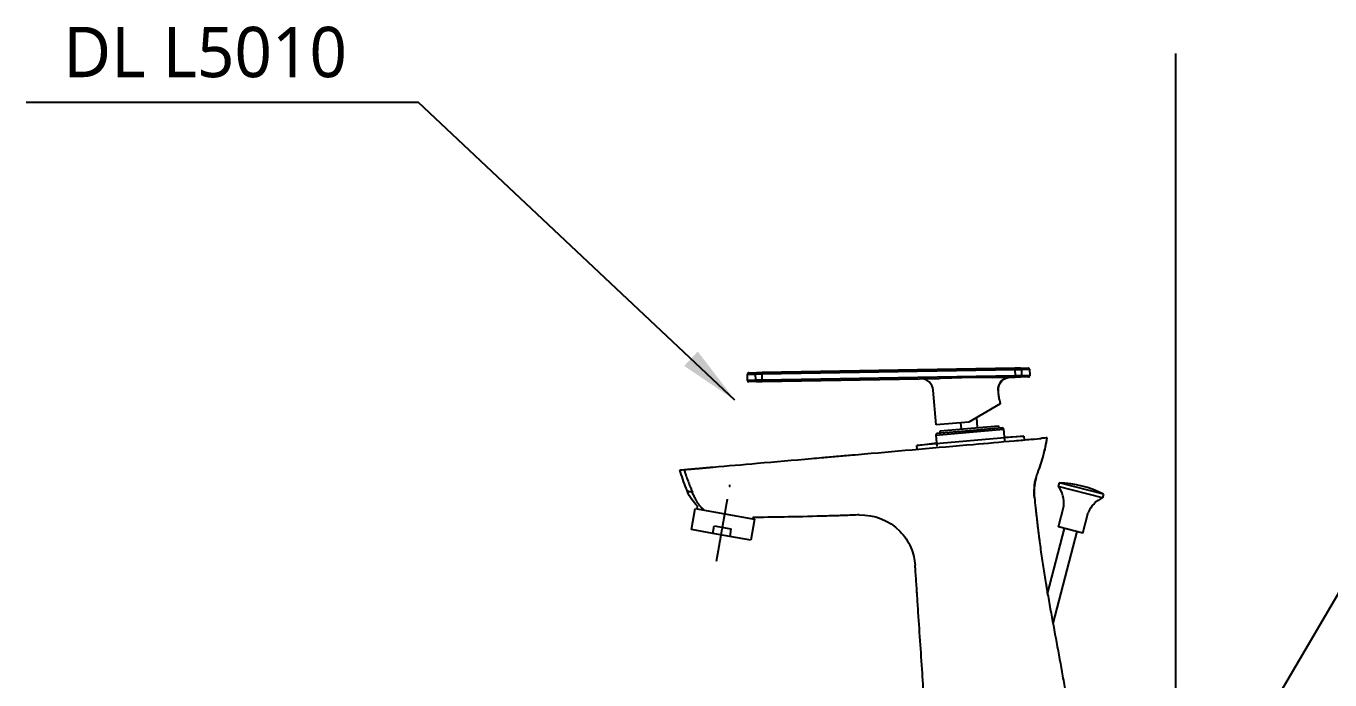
# Model space of a CAD drawing. Extents: x 0 to 6851, y 0 to 2100.
# Drawn here: x 2043 to 2561, y 937 to 1197 of the extents above; entities that cross this region are included whole.
import ezdxf

# ---------------------------------------------------------------- set-up
doc = ezdxf.new("R2010")
doc.units = 0
doc.header["$LTSCALE"] = 20
doc.header["$MEASUREMENT"] = 0
doc.linetypes.add('CENTER', pattern=[2, 1.25, -0.25, 0.25, -0.25])
doc.layers.get('0').update_dxf_attribs({"linetype": 'CONTINUOUS'})
doc.layers.add('1', color=1, linetype='CONTINUOUS')
doc.styles.get("Standard").update_dxf_attribs({"font": 'NanumGothic.ttf'})
doc.dimstyles.get("Standard").update_dxf_attribs({"dimtxt": 2.5, "dimasz": 2, "dimexe": 2, "dimexo": 1, "dimgap": 1.5, "dimtad": 1, "dimdec": 0, "dimlfac": 10, "dimrnd": 0.5, "dimzin": 0, "dimdsep": 46, "dimtxsty": 'Standard', "dimcen": 0, "dimclrt": 2, "dimadec": 0, "dimazin": 0, "dimtfac": 1, "dimtdec": 0, "dimtmove": 0, "dimatfit": 3, "dimfxl": 1, "dimtolj": 1, "dimtzin": 0, "dimarcsym": 0})

msp = doc.modelspace()

# ---------------------------------------------------------------- linework, layer by layer
for p, q in [((2453.64, 1015.53, -9.25), (2453.27, 1014.08, -9.25)), ((2471.26, 1010.97, -9.25), (2453.64, 1015.53, -9.25)), ((2470.89, 1009.52, -9.25), (2453.27, 1014.08, -9.25)), ((2471.26, 1010.97, -9.25), (2470.89, 1009.52, -9.25)), ((2453.36, 998.05, -9.25), (2455.49, 1006.28, -9.25)), ((2463.04, 995.54, -9.25), (2465.17, 1003.77, -9.25)), ((2449.04, 971.36, -9.25), (2455.78, 997.42, -9.25)), ((2460.62, 996.17, -9.25), (2451.17, 959.62, -9.25)), ((2463.04, 995.54, -9.25), (2453.36, 998.05, -9.25))]:
    msp.add_line(p, q)
for centre, radius, start, end in [((2452.21, 973.65, -9.25), 41.91, 62.9578, 88.0422), ((2444.64, 1007.41, -9.25), 10.9, 354.0117, 37.7045), ((2475.2, 999.51, -9.25), 10.9, 113.2955, 156.9883)]:
    msp.add_arc(centre, radius, start, end)
at = {"layer": '1'}
msp.add_line((2500, 165.42), (2500, 1186.06), dxfattribs=at)
at = {"layer": '1', "color": 7, "linetype": 'Continuous'}
for p, q in [((2329.8, 1058.66, -9.25), (2332.91, 1058.71, -9.25)), ((2329.85, 1056.16, -9.25), (2329.8, 1058.66, -9.25)), ((2330.29, 1059.17, -9.25), (2333.35, 1059.22, -9.25)), ((2332.91, 1058.71, -9.25), (2335.6, 1058.76, -9.25)), ((2332.91, 1058.71, -9.25), (2332.96, 1056.21, -9.25)), ((2335.59, 1059.26, -9.25), (2333.35, 1059.22, -9.25)), ((2436.08, 1061.01, -9.25), (2335.59, 1059.26, -9.25)), ((2335.59, 1059.26, -9.25), (2335.6, 1058.76, -9.25)), ((2335.6, 1058.76, -9.25), (2436.08, 1060.51, -9.25)), ((2335.65, 1056.26, -9.25), (2335.6, 1058.76, -9.25)), ((2436.13, 1058.01, -9.25), (2335.65, 1056.26, -9.25)), ((2335.66, 1055.76, -9.25), (2405.85, 1056.99, -9.25)), ((2427.23, 1057.36, -9.25), (2436.14, 1057.51, -9.25)), ((2438.32, 1061.05, -9.25), (2436.08, 1061.01, -9.25)), ((2436.08, 1061.01, -9.25), (2436.08, 1060.51, -9.25)), ((2436.08, 1060.51, -9.25), (2438.77, 1060.56, -9.25)), ((2436.08, 1060.51, -9.25), (2436.13, 1058.01, -9.25)), ((2438.82, 1058.06, -9.25), (2436.13, 1058.01, -9.25)), ((2436.14, 1057.51, -9.25), (2436.13, 1058.01, -9.25)), ((2436.14, 1057.51, -9.25), (2438.38, 1057.55, -9.25)), ((2438.32, 1061.05, -9.25), (2441.38, 1061.11, -9.25)), ((2441.44, 1057.61, -9.25), (2438.38, 1057.55, -9.25)), ((2438.77, 1060.56, -9.25), (2441.89, 1060.62, -9.25)), ((2438.82, 1058.06, -9.25), (2438.77, 1060.56, -9.25)), ((2441.93, 1058.12, -9.25), (2438.82, 1058.06, -9.25)), ((2441.89, 1060.62, -9.25), (2441.93, 1058.12, -9.25)), ((2332.96, 1056.21, -9.25), (2329.85, 1056.16, -9.25)), ((2333.41, 1055.72, -9.25), (2330.35, 1055.67, -9.25)), ((2335.65, 1056.26, -9.25), (2332.96, 1056.21, -9.25)), ((2333.41, 1055.72, -9.25), (2335.66, 1055.76, -9.25)), ((2335.66, 1055.76, -9.25), (2335.65, 1056.26, -9.25)), ((2404.77, 1038.51, -9.25), (2403.56, 1052.29, -9.25)), ((2430.14, 1046.81, -9.25), (2417.72, 1039.64, -9.25)), ((2430.06, 1047.79, -9.25), (2430.14, 1046.81, -9.25)), ((2420.73, 1041.38, -9.25), (2421.07, 1037.44, -9.25)), ((2417.72, 1039.64, -9.25), (2404.77, 1038.51, -9.25)), ((2418.02, 1036.17, -9.25), (2405.07, 1035.04, -9.25)), ((2406.33, 1036.15, -9.25), (2429.54, 1038.18, -9.25)), ((2406.42, 1035.15, -9.25), (2406.33, 1036.15, -9.25)), ((2414.8, 1036.89, -9.25), (2414.58, 1039.37, -9.25)), ((2430.97, 1037.3, -9.25), (2418.02, 1036.17, -9.25)), ((2418.02, 1036.17, -9.25), (2418.07, 1035.67, -9.25)), ((2418.07, 1035.67, -9.25), (2431.52, 1036.85, -9.25)), ((2429.54, 1038.18, -9.25), (2429.63, 1037.18, -9.25)), ((2431.52, 1036.85, -9.25), (2431.91, 1032.36, -9.25)), ((2439.59, 1034.04, -9.25), (2397.15, 1030.33, -9.25)), ((2397.15, 1030.33, -9.25), (2404.89, 1031.34, -9.25)), ((2404.62, 1034.49, -9.25), (2418.07, 1035.67, -9.25)), ((2404.62, 1034.49, -9.25), (2405.01, 1030.01, -9.25)), ((2431.79, 1033.69, -9.25), (2439.59, 1034.04, -9.25)), ((2439.59, 1034.04, -9.25), (2439.72, 1032.56, -9.25)), ((2397.28, 1028.84, -9.25), (2397.15, 1030.33, -9.25)), ((2307.56, 996.92, -9.25), (2309.04, 1005.29, -9.25)), ((2309.04, 1005.29, -9.25), (2332.67, 1001.12, -9.25)), ((2309.82, 1005.15, -9.25), (2310.01, 1006.21, -9.25)), ((2332.67, 1001.12, -9.25), (2331.2, 992.75, -9.25)), ((2331.97, 1001.73, -9.25), (2331.88, 1001.26, -9.25)), ((2316, 995.43, -9.25), (2307.56, 996.92, -9.25)), ((2316, 995.43, -9.25), (2316.52, 998.39, -9.25)), ((2322.75, 994.24, -9.25), (2316, 995.43, -9.25)), ((2316.52, 998.39, -9.25), (2323.27, 997.2, -9.25)), ((2323.27, 997.2, -9.25), (2322.75, 994.24, -9.25)), ((2331.2, 992.75, -9.25), (2322.75, 994.24, -9.25))]:
    msp.add_line(p, q, dxfattribs=at)
at = {"layer": '1', "color": 3}
msp.add_line((2584.25, 1005.45, -9.25), (2524.51, 903.4, -9.25), dxfattribs=at)
at = {"layer": '1', "color": 7, "linetype": 'Continuous'}
for centre, radius, start, end in [((2330.3, 1058.67, -9.25), 0.5, 91, 181.0002), ((2398.58, 1051.86, -9.25), 5, 4.7602, 91), ((2441.39, 1060.61, -9.25), 0.5, 1.0002, 91), ((2441.43, 1058.11, -9.25), 0.5, 271, 1.0002), ((2330.35, 1056.17, -9.25), 0.5, 181.0002, 271), ((2431.02, 1036.8, -9.25), 0.5, 5.0001, 95.0001), ((2405.12, 1034.54, -9.25), 0.5, 95.0001, 185.0001), ((2465.19, 1011.8, -9.25), 21.5, 165.6453, 185.9285)]:
    msp.add_arc(centre, radius, start, end, dxfattribs=at)
at = {"layer": '1', "color": 7, "linetype": 'Continuous', "extrusion": (0, 0, -1)}
msp.add_arc((-2321.62, 1018.63, 9.25), 17, 313.0775, 337.3249, dxfattribs=at)
for centre, major_axis, ratio, start_param, end_param in [((2333.36, 1058.72, -9.25), (-0.009, 0.5), 0.896618, 4.712389, 6.283185), ((2434.28, 1052.48, -9.25), (-0.09, 5), 0.978413, 4.644078, 6.283185), ((2434.43, 1052.48, -9.25), (0.09, -5), 0.999997, 1.661177, 3.141788), ((2438.33, 1060.55, -9.25), (0.009, -0.5), 0.896618, 3.141593, 4.712389), ((2438.37, 1058.05, -9.25), (0.009, -0.5), 0.896618, 4.712389, 6.283185), ((2333.41, 1056.22, -9.25), (-0.009, 0.5), 0.896618, 3.141593, 4.712389), ((2465.19, 1011.8, -9.25), (-20.72, 5.74), 0.999735, 5.90924, 6.283198), ((2465.19, 1011.8, -9.25), (20.72, -5.74), 0.999735, 3.138968, 3.239203), ((2465.19, 1011.8, -9.25), (-20.72, 5.74), 0.999735, 0.000013, 0.09761), ((2374.96, 981.27, -9.25), (-19.98, 7.94), 1, 1.153489, 1.989306)]:
    msp.add_ellipse(centre, major_axis=major_axis, ratio=ratio, start_param=start_param, end_param=end_param, dxfattribs=at)
at = {"layer": '1', "color": 7, "linetype": 'Continuous'}
for points, knots in [([(2427.23, 1057.36, -9.25), (2425.88, 1057.34, -9.25), (2424.53, 1057.33, -9.25), (2421.54, 1057.33, -9.25), (2419.91, 1057.33, -9.25), (2417.7, 1057.3, -9.25), (2417.13, 1057.3, -9.25), (2415.47, 1057.27, -9.25), (2414.38, 1057.24, -9.25), (2411.74, 1057.16, -9.25), (2410.19, 1057.11, -9.25), (2407.71, 1057.03, -9.25), (2406.78, 1057, -9.25), (2405.85, 1056.99, -9.25)], [0, 0, 0, 0, 0.189442, 0.189442, 0.41846, 0.41846, 0.499035, 0.499035, 0.651444, 0.651444, 0.869304, 0.869304, 1, 1, 1, 1]), ([(2429.44, 1052.87, -9.25), (2429.43, 1052.71, -9.25), (2429.42, 1052.53, -9.25), (2429.41, 1052.24, -9.25), (2429.4, 1052.15, -9.25), (2429.4, 1052.05, -9.25)], [0, 0, 0, 0, 0.685434, 0.685434, 1, 1, 1, 1]), ([(2429.4, 1052.05, -9.25), (2429.4, 1051.85, -9.25), (2429.4, 1051.62, -9.25), (2429.42, 1051.07, -9.25), (2429.44, 1050.73, -9.25), (2429.52, 1050.07, -9.25), (2429.57, 1049.75, -9.25), (2429.68, 1049.17, -9.25), (2429.74, 1048.89, -9.25), (2429.86, 1048.42, -9.25), (2429.92, 1048.22, -9.25), (2430, 1047.92, -9.25), (2430.04, 1047.82, -9.25), (2430.06, 1047.76, -9.25), (2430.06, 1047.75, -9.25), (2430.06, 1047.75, -9.25)], [0, 0, 0, 0, 0.114939, 0.114939, 0.279354, 0.279354, 0.440312, 0.440312, 0.602681, 0.602681, 0.769066, 0.769066, 0.935927, 0.935927, 1, 1, 1, 1]), ([(2371.42, 1026.58, -9.25), (2373.04, 1026.72, -9.25), (2381.86, 1027.49, -9.25), (2397.87, 1028.89, -9.25), (2417.7, 1030.63, -9.25), (2430.33, 1031.73, -9.25), (2435.76, 1032.21, -9.25)], [0, 0, 0, 0, 0.075728, 0.411101, 0.746475, 1, 1, 1, 1]), ([(2435.76, 1032.21, -9.25), (2438.09, 1032.41, -9.25), (2440.39, 1032.61, -9.25), (2444.32, 1032.96, -9.25), (2445.79, 1033.09, -9.25), (2446.43, 1033.14, -9.25)], [0, 0, 0, 0, 0.5, 0.5, 1, 1, 1, 1]), ([(2445.13, 1019.53, -9.25), (2445.98, 1021.74, -9.25), (2446.73, 1024.01, -9.25), (2447.98, 1028.63, -9.25), (2448.49, 1030.98, -9.25), (2448.88, 1033.36, -9.25)], [0, 0, 0, 0, 0.496999, 0.496999, 1, 1, 1, 1]), ([(2445.13, 1019.53, -9.25), (2445.56, 1020.69, -9.25), (2446.53, 1023.35, -9.25), (2447.86, 1027.95, -9.25), (2448.52, 1031.44, -9.25), (2448.88, 1033.36, -9.25)], [0, 0, 0, 0, 0.258132, 0.59147, 1, 1, 1, 1]), ([(2448.88, 1033.36, -9.25), (2448.88, 1033.36, -9.25), (2448.88, 1033.36, -9.25), (2448.77, 1033.35, -9.25), (2448.26, 1033.3, -9.25), (2447.08, 1033.2, -9.25), (2446.77, 1033.17, -9.25), (2446.43, 1033.14, -9.25)], [0, 0, 0, 0, 0.08327, 0.08327, 0.791492, 0.791492, 1, 1, 1, 1]), ([(2316.16, 1021.75, -9.25), (2322, 1022.26, -9.25), (2335.03, 1023.4, -9.25), (2349.43, 1024.66, -9.25), (2357.97, 1025.4, -9.25), (2359.33, 1025.52, -9.25)], [0, 0, 0, 0, 0.40612, 0.905778, 1, 1, 1, 1]), ([(2359.33, 1025.52, -9.25), (2360.34, 1025.61, -9.25), (2362.35, 1025.79, -9.25), (2364.37, 1025.96, -9.25), (2366.38, 1026.14, -9.25), (2368.4, 1026.32, -9.25), (2370.41, 1026.49, -9.25), (2371.42, 1026.58, -9.25)], [0, 0, 0, 0, 0.25, 0.5, 0.5, 0.75, 1, 1, 1, 1]), ([(2305.94, 1012.08, -9.25), (2305.76, 1012.51, -9.25), (2304.63, 1015.29, -9.25), (2303.68, 1018.15, -9.25), (2303.01, 1020.59, -9.25)], [0, 0, 0, 0, 0.156198, 1, 1, 1, 1]), ([(2304.63, 1020.74, -9.25), (2304.7, 1020.74, -9.25), (2304.88, 1020.76, -9.25), (2305.33, 1020.8, -9.25), (2306.1, 1020.87, -9.25), (2307.32, 1020.97, -9.25), (2308.78, 1021.1, -9.25), (2310.44, 1021.24, -9.25), (2312.25, 1021.4, -9.25), (2314.18, 1021.57, -9.25), (2315.5, 1021.69, -9.25), (2316.16, 1021.75, -9.25)], [0, 0, 0, 0, 0.0625, 0.125, 0.25, 0.375001, 0.500001, 0.625002, 0.750002, 0.875003, 1, 1, 1, 1]), ([(2304.63, 1020.74, -9.25), (2304.75, 1020.35, -9.25), (2304.99, 1019.58, -9.25), (2305.51, 1018.05, -9.25), (2306.19, 1016.16, -9.25), (2306.92, 1014.29, -9.25), (2307.5, 1012.82, -9.25), (2307.79, 1012.1, -9.25), (2307.93, 1011.75, -9.25)], [0, 0, 0, 0, 0.125141, 0.250269, 0.500039, 0.749324, 0.878915, 1, 1, 1, 1]), ([(2307.93, 1011.75, -9.25), (2307.66, 1011.79, -9.25), (2307.14, 1011.87, -9.25), (2306.59, 1011.96, -9.25), (2306.21, 1012.03, -9.25), (2305.98, 1012.07, -9.25), (2305.95, 1012.08, -9.25), (2305.94, 1012.08, -9.25)], [0, 0, 0, 0, 0.213571, 0.420827, 0.621286, 0.814487, 1, 1, 1, 1]), ([(2312.6, 1004.62, -9.25), (2312.53, 1004.68, -9.25), (2312.33, 1004.86, -9.25), (2311.99, 1005.18, -9.25), (2311.6, 1005.6, -9.25), (2311.21, 1006.04, -9.25), (2310.82, 1006.53, -9.25), (2310.5, 1006.96, -9.25), (2310.24, 1007.32, -9.25), (2310.05, 1007.6, -9.25), (2309.87, 1007.89, -9.25), (2309.68, 1008.19, -9.25), (2309.5, 1008.5, -9.25), (2309.25, 1008.92, -9.25), (2308.95, 1009.48, -9.25), (2308.61, 1010.18, -9.25), (2308.27, 1010.91, -9.25), (2308.05, 1011.44, -9.25), (2307.94, 1011.73, -9.25), (2307.93, 1011.75, -9.25)], [0, 0, 0, 0, 0.041033, 0.120442, 0.19985, 0.279258, 0.358666, 0.438074, 0.477778, 0.517483, 0.557187, 0.596891, 0.636595, 0.676299, 0.755707, 0.835115, 0.914523, 0.993932, 1, 1, 1, 1]), ([(2443.81, 1009.58, -9.25), (2443.94, 1008.29, -9.25), (2444.14, 1006.44, -9.25), (2444.4, 1004.03, -9.25), (2444.56, 1002.63, -9.25), (2444.69, 1001.51, -9.25), (2444.82, 1000.38, -9.25), (2444.98, 998.98, -9.25), (2445.18, 997.3, -9.25), (2445.39, 995.61, -9.25), (2445.6, 993.93, -9.25), (2446.03, 990.57, -9.25), (2446.73, 985.53, -9.25), (2447.58, 979.94, -9.25), (2448.23, 976.04, -9.25), (2448.61, 973.81, -9.25), (2449, 971.58, -9.25), (2449.49, 968.8, -9.25), (2450.7, 962.13, -9.25), (2452.56, 952.12, -9.25), (2454.61, 941.01, -9.25), (2456.18, 932.1, -9.25), (2456.96, 927.65, -9.25), (2457.36, 925.42, -9.25)], [0, 0, 0, 0, 0.045536, 0.065421, 0.085305, 0.095248, 0.10519, 0.125075, 0.144959, 0.164844, 0.184729, 0.204613, 0.284152, 0.363691, 0.40346, 0.423345, 0.443229, 0.482999, 0.522768, 0.681845, 0.840923, 0.920461, 1, 1, 1, 1]), ([(2361.36, 1002.31, -9.25), (2356.23, 1002.16, -9.25), (2351.1, 1002.03, -9.25), (2341.69, 1001.85, -9.25), (2337.42, 1001.79, -9.25), (2333.14, 1001.75, -9.25)], [0, 0, 0, 0, 0.545544, 0.545544, 1, 1, 1, 1]), ([(2373.51, 1002.73, -9.25), (2372.49, 1002.69, -9.25), (2370.47, 1002.62, -9.25), (2368.45, 1002.54, -9.25), (2366.42, 1002.47, -9.25), (2364.4, 1002.41, -9.25), (2362.37, 1002.34, -9.25), (2361.36, 1002.31, -9.25)], [0, 0, 0, 0, 0.25, 0.5, 0.5, 0.75, 1, 1, 1, 1]), ([(2390.34, 996.3, -9.25), (2392.2, 994.4, -9.25), (2393.68, 992.15, -9.25), (2395.7, 987.49, -9.25), (2396.25, 985.07, -9.25), (2396.41, 982.78, -9.25)], [0, 0, 0, 0, 0.5, 0.5, 1, 1, 1, 1]), ([(2400.24, 925.42, -9.25), (2400.1, 927.57, -9.25), (2399.81, 931.87, -9.25), (2399.24, 940.46, -9.25), (2398.53, 951.19, -9.25), (2397.89, 960.86, -9.25), (2397.46, 967.3, -9.25), (2397.28, 969.98, -9.25), (2397.14, 972.13, -9.25), (2397, 974.28, -9.25), (2396.76, 977.83, -9.25), (2396.55, 980.84, -9.25), (2396.41, 982.78, -9.25)], [0, 0, 0, 0, 0.112309, 0.224617, 0.449235, 0.673852, 0.730007, 0.786161, 0.814238, 0.842315, 0.89847, 1, 1, 1, 1])]:
    msp.add_open_spline(points, degree=3, knots=knots, dxfattribs=at)
for points, degree in [([(2303.01, 1020.59, -9.25), (2303.01, 1020.59, -9.25), (2303.55, 1020.64, -9.25), (2304.63, 1020.74, -9.25)], 3), ([(2444.47, 1017.54, -9.25), (2444.36, 1017.13, -9.25)], 1), ([(2333.14, 1001.74, -9.25), (2332.75, 1001.74, -9.25), (2332.36, 1001.74, -9.25), (2331.97, 1001.73, -9.25)], 3), ([(2374.12, 1002.76, -9.25), (2373.92, 1002.75, -9.25), (2373.71, 1002.74, -9.25), (2373.51, 1002.73, -9.25)], 3)]:
    msp.add_open_spline(points, degree=degree, dxfattribs=at)
at = {"layer": '1', "color": 1, "linetype": 'CENTER'}
msp.add_open_spline([(2317.54, 984.39, -9.25), (2318.41, 989.32, -9.25), (2322.87, 1014.66, -9.25)], degree=1, knots=[0, 0, 0.162682, 1, 1], dxfattribs=at)

# ---------------------------------------------------------------- texts
at = {"layer": '1', "color": 2, "insert": (2114.4, 1186.46, -9.25), "char_height": 20, "attachment_point": 5}
msp.add_mtext('DL L5010', dxfattribs=at)

# ---------------------------------------------------------------- leaders
at = {"layer": '1'}
msp.add_leader([(2324.85, 1048.36, -9.25), (2199.08, 1166.54, -9.25), (2043.27, 1166.54, -9.25)], dimstyle='Standard', override={"dimscale": 1.2, "dimtxt": 20, "dimasz": 20, "dimexe": 10, "dimexo": 0, "dimgap": 10, "dimtad": 0, "dimlfac": 1, "dimzin": 8, "dimclrd": 3, "dimclre": 3}, dxfattribs=at)

doc.saveas('drawing.dxf')
